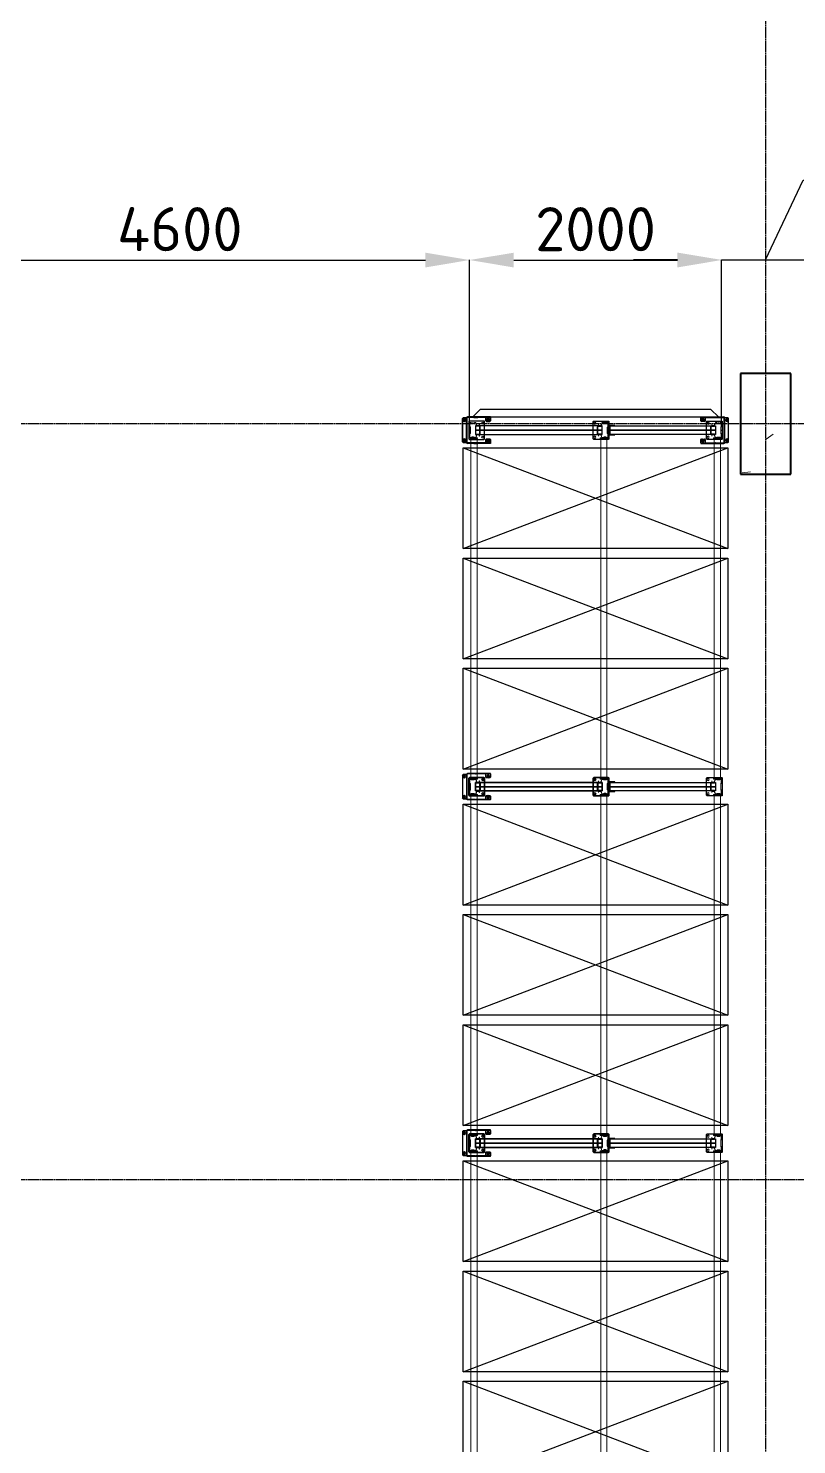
# Model space of a CAD drawing. Header units: millimetres. Extents: x 2140 to 223837, y 2113 to 170313.
# Drawn here: x 22310 to 28408, y 129654 to 140898 of the extents above; entities that cross this region are included whole.
import ezdxf

# ---------------------------------------------------------------- set-up
doc = ezdxf.new("R2010")
doc.units = ezdxf.units.MM
for name, pattern in [('CENTERX2', [20.32, 12.7, -2.54, 2.54, -2.54]), ('HIDDEN', [1.905, 1.27, -0.635]), ('PHANTOM', [12.7, 6.35, -1.27, 1.27, -1.27, 1.27, -1.27]), ('Линия сетки', [22.225, 12.7, -3.175, 3.175, -3.175])]:
    doc.linetypes.add(name, pattern=pattern)
for name, color, linetype in [('0_ANNOT_Dimensions', 7, 'Continuous'), ('2.Стойка', 7, 'Continuous'), ('отбойники', 1, 'Continuous'), ('Размеры', 7, 'Continuous'), ('Стены', 7, 'Continuous')]:
    doc.layers.add(name, color=color, linetype=linetype)
for name, color, linetype, lineweight in [('1.Балка', 5, 'Continuous', 0), ('3.Опора', 7, 'Continuous', 0), ('S-COLS', 7, 'Continuous', 18)]:
    doc.layers.add(name, color=color, linetype=linetype, lineweight=lineweight)
doc.styles.get("Standard").update_dxf_attribs({"font": 'isocpeur.ttf'})
doc.styles.add('Курсив', font='isocpeui.ttf')
doc.dimstyles.new('350', dxfattribs={"dimtxt": 350, "dimasz": 350, "dimexe": 1, "dimexo": 10, "dimgap": 70, "dimtad": 1, "dimdec": 0, "dimzin": 0, "dimdsep": 46, "dimtxsty": 'Standard', "dimcen": 0.09, "dimadec": 0, "dimazin": 0, "dimtfac": 1, "dimtdec": 0, "dimtofl": 0, "dimtmove": 0, "dimatfit": 3, "dimfxl": 1, "dimtolj": 1, "dimtzin": 0, "dimarcsym": 0})
doc.dimstyles.new('Рзм блок', dxfattribs={"dimtxt": 40, "dimasz": 80, "dimexe": 0.18, "dimexo": 0, "dimgap": 5, "dimtad": 1, "dimtoh": 1, "dimdec": 0, "dimzin": 0, "dimdsep": 46, "dimtxsty": 'Курсив', "dimblk": 'NONE', "dimcen": 0.09, "dimse1": 1, "dimse2": 1, "dimsd1": 1, "dimsd2": 1, "dimadec": 0, "dimazin": 0, "dimtfac": 1, "dimtdec": 0, "dimtofl": 0, "dimtmove": 0, "dimatfit": 2, "dimldrblk": 'NONE', "dimfxl": 0.18, "dimtolj": 1, "dimtzin": 0, "dimarcsym": 0})

# ---------------------------------------------------------------- blocks, each defined once
blk = doc.blocks.new('*D497')
at = {"layer": '0_ANNOT_Dimensions', "color": 0, "lineweight": -2, "transparency": 16777216}
for p, q in [((25812, 137769), (25812, 139060)), ((26162, 139059), (27462, 139059)), ((27812, 137769), (27812, 139060))]:
    blk.add_line(p, q, dxfattribs=at)
at = {"layer": '0_ANNOT_Dimensions', "color": 0, "transparency": 16777216}
for points in [[(26162, 139117), (26162, 139000), (25812, 139059)], [(27462, 139117), (27462, 139000), (27812, 139059)]]:
    blk.add_solid(points, dxfattribs=at)
at = {"layer": 'Defpoints', "color": 0, "transparency": 16777216}
for p in [(27812, 139059), (25812, 137759), (27812, 137759)]:
    blk.add_point(p, dxfattribs=at)
at = {"layer": '0_ANNOT_Dimensions', "color": 0, "transparency": 16777216, "insert": (26812, 139304), "char_height": 350, "attachment_point": 5}
blk.add_mtext('\\A1;2000', dxfattribs=at)
blk = doc.blocks.new('*D603')
at = {"layer": '0_ANNOT_Dimensions', "color": 0, "lineweight": -2, "transparency": 16777216}
for p, q in [((28162, 139060), (28459, 139693)), ((28459, 139693), (29264, 139693)), ((27462, 139060), (27112, 139060)), ((27812, 138425), (27812, 139061)), ((27812, 139060), (28512, 139060)), ((27812, 139060), (28512, 139060)), ((28512, 138424), (28512, 139061)), ((28862, 139060), (29212, 139060))]:
    blk.add_line(p, q, dxfattribs=at)
at = {"layer": '0_ANNOT_Dimensions', "color": 0, "transparency": 16777216}
for points in [[(27462, 139118), (27462, 139001), (27812, 139060)], [(28862, 139118), (28862, 139001), (28512, 139060)]]:
    blk.add_solid(points, dxfattribs=at)
at = {"layer": 'Defpoints', "color": 0, "transparency": 16777216}
for p in [(28512, 139060), (27812, 138415), (28512, 138414)]:
    blk.add_point(p, dxfattribs=at)
at = {"layer": '0_ANNOT_Dimensions', "color": 0, "transparency": 16777216, "insert": (28862, 139938), "char_height": 350, "attachment_point": 5}
blk.add_mtext('\\A1;700', dxfattribs=at)
blk = doc.blocks.new('Опора FSус 120')
at = {"layer": '3.Опора', "color": 0, "linetype": 'Continuous', "lineweight": 25}
for p, q in [((-73, 120), (-73, 5)), ((68, 125), (-68, 125)), ((73, 5), (73, 120)), ((-68, 0), (68, 0)), ((-34, 85), (-34, 71)), ((-34, 61), (-34, 71)), ((-31, 61), (-34, 61)), ((-31, 85), (-31, 71)), ((-31, 71), (-31, 61)), ((28, 91), (-28, 91)), ((28, 88), (-28, 88)), ((31, 71), (31, 85)), ((31, 61), (31, 71)), ((34, 61), (31, 61)), ((34, 71), (34, 85)), ((34, 71), (34, 61))]:
    blk.add_line(p, q, dxfattribs=at)
at = {"layer": '3.Опора', "color": 0}
for p, q in [((-30, 73), (-35, 73)), ((30, 73), (35, 73))]:
    blk.add_line(p, q, dxfattribs=at)
for points in [[(-31, 77.5), (-34, 77.5), (-34, 68.5), (-31, 68.5)], [(31, 77.5), (34, 77.5), (34, 68.5), (31, 68.5)]]:
    blk.add_lwpolyline(points, close=True, dxfattribs=at)
at = {"layer": '3.Опора', "color": 0, "linetype": 'Continuous', "lineweight": 25}
for centre in [(-56, 112), (56, 112)]:
    blk.add_circle(centre, 7.5, dxfattribs=at)
for centre, radius, start, end in [((-68, 120), 5, 90, 180), ((68, 120), 5, 0, 90), ((-68, 5), 5, 180, 270), ((-28, 85), 6, 90, 180), ((-28, 85), 3, 90, 180), ((28, 85), 6, 0, 90), ((28, 85), 3, 0, 90), ((68, 5), 5, 270, 0)]:
    blk.add_arc(centre, radius, start, end, dxfattribs=at)
blk = doc.blocks.new('Стойка FSус 120')
at = {"color": 0, "linetype": 'ByBlock', "lineweight": 0}
for p, q in [((-60, 42), (-60, 35)), ((-60, 20), (-53, 20)), ((-60, 5), (-60, -1)), ((-58, 42), (-58, 35)), ((-58, 31), (-57, 31)), ((-57, 9), (-58, 9)), ((-58, 5), (-58, -1)), ((-38, 53), (-57, 46)), ((-38, 51), (-57, 44)), ((-57, 33), (-56, 32)), ((-56, 8), (-57, 7)), ((-56, 29), (-56, 11)), ((-56, 26), (-54, 26)), ((-54, 14), (-56, 14)), ((-54, 29), (-54, 11)), ((-47, 73), (-39, 73)), ((-47, 73), (-47, 71)), ((-47, 71), (-39, 71)), ((-38, 62), (-34, 62)), ((-37, 69), (-37, 55)), ((-35, 66), (-37, 66)), ((-37, 58), (-35, 58)), ((-35, 69), (-35, 55)), ((-28, -2), (-26, 0)), ((-23, 2), (23, 2)), ((-23, 0), (23, 0)), ((26, 0), (28, -2)), ((38, 62), (34, 62)), ((35, 55), (35, 69)), ((37, 66), (35, 66)), ((35, 58), (37, 58)), ((37, 55), (37, 69)), ((57, 46), (38, 53)), ((57, 44), (38, 51)), ((39, 73), (47, 73)), ((39, 71), (47, 71)), ((47, 73), (47, 71)), ((60, 20), (53, 20)), ((54, 11), (54, 29)), ((56, 26), (54, 26)), ((54, 14), (56, 14)), ((56, 32), (57, 33)), ((56, 11), (56, 29)), ((57, 7), (56, 8)), ((57, 31), (58, 31)), ((58, 9), (57, 9)), ((58, 35), (58, 42)), ((58, -1), (58, 5)), ((60, 35), (60, 42)), ((60, -1), (60, 5)), ((-56, -3), (-48, -3)), ((-56, -5), (-48, -5)), ((-48, -3), (-46, -3)), ((-48, -3), (-48, -5)), ((-46, -5), (-48, -5)), ((-46, -3), (-46, -3)), ((-46, -3), (-37, -3)), ((-46, -5), (-46, -5)), ((-37, -5), (-46, -5)), ((-37, -3), (-36, -3)), ((-36, -5), (-37, -5)), ((-36, -3), (-29, -3)), ((-36, -3), (-36, -5)), ((-36, -5), (-29, -5)), ((-26, -3), (-25, -1)), ((25, -1), (26, -3)), ((29, -3), (36, -3)), ((29, -5), (36, -5)), ((37, -3), (36, -3)), ((36, -3), (36, -5)), ((36, -5), (37, -5)), ((46, -3), (37, -3)), ((37, -5), (46, -5)), ((48, -3), (46, -3)), ((46, -3), (46, -3)), ((46, -5), (48, -5)), ((46, -5), (46, -5)), ((48, -3), (56, -3)), ((48, -3), (48, -5)), ((48, -5), (56, -5))]:
    blk.add_line(p, q, dxfattribs=at)
for centre, radius, start, end in [((-56, 42), 4, 110, 180), ((-56, 35), 4, 180, 240), ((-56, 5), 4, 120, 180), ((-56, 42), 2, 110, 180), ((-56, 35), 2, 180, 240), ((-56, 5), 2, 120, 180), ((-58, 29), 2, 0, 60), ((-58, 11), 2, 300, 0), ((-58, 29), 4, 0, 60), ((-58, 11), 4, 300, 0), ((-39, 69), 4, 0, 90), ((-39, 69), 2, 0, 90), ((-39, 55), 4, 290, 0), ((-39, 55), 2, 290, 0), ((-23, -2), 4, 90, 150), ((-23, -2), 2, 90, 150), ((23, -2), 4, 30, 90), ((23, -2), 2, 30, 90), ((39, 69), 4, 90, 180), ((39, 55), 4, 180, 250), ((39, 69), 2, 90, 180), ((39, 55), 2, 180, 250), ((58, 29), 4, 120, 180), ((58, 11), 4, 180, 240), ((58, 29), 2, 120, 180), ((58, 11), 2, 180, 240), ((56, 42), 4, 0, 70), ((56, 42), 2, 0, 70), ((56, 35), 2, 300, 0), ((56, 5), 2, 0, 60), ((56, 35), 4, 300, 0), ((56, 5), 4, 0, 60), ((-56, -1), 4, 180, 270), ((-56, -1), 2, 180, 270), ((-29, -1), 2, 270, 330), ((-29, -1), 4, 270, 330), ((29, -1), 4, 210, 270), ((29, -1), 2, 210, 270), ((56, -1), 2, 270, 0), ((56, -1), 4, 270, 0)]:
    blk.add_arc(centre, radius, start, end, dxfattribs=at)
blk = doc.blocks.new('*D341')
at = {"layer": 'Defpoints', "color": 0, "transparency": 16777216}
for p in [(806492, 481059), (807292, 481059), (807292, 481059)]:
    blk.add_point(p, dxfattribs=at)
at = {"layer": 'Defpoints', "color": 0, "transparency": 16777216, "insert": (806892, 481104), "char_height": 80, "attachment_point": 5, "style": 'Курсив'}
blk.add_mtext('\\A1;800', dxfattribs=at)
blk = doc.blocks.new('_None')
blk = doc.blocks.new('*D342')
at = {"layer": 'Defpoints', "color": 0, "transparency": 16777216}
for p in [(807292, 483159), (807292, 483159), (807292, 481059)]:
    blk.add_point(p, dxfattribs=at)
at = {"layer": 'Defpoints', "color": 0, "transparency": 16777216, "insert": (807247, 482109), "char_height": 80, "attachment_point": 5, "rotation": 90, "style": 'Курсив'}
blk.add_mtext('\\A1;2100', dxfattribs=at)
blk = doc.blocks.new('*D343')
at = {"layer": 'Defpoints', "color": 0, "linetype": 'ByBlock', "transparency": 16777216}
for p in [(805542, 483078), (805542, 483050), (808242, 483050)]:
    blk.add_point(p, dxfattribs=at)
at = {"layer": 'Defpoints', "color": 0, "linetype": 'ByBlock', "transparency": 16777216, "insert": (808201, 483094), "char_height": 20, "attachment_point": 5, "style": 'Курсив'}
blk.add_mtext('\\A1;2700', dxfattribs=at)
blk = doc.blocks.new('*D344')
at = {"layer": 'Defpoints', "color": 0, "linetype": 'ByBlock', "transparency": 16777216}
for p in [(805542, 482069), (805542, 482040), (808242, 482069)]:
    blk.add_point(p, dxfattribs=at)
at = {"layer": 'Defpoints', "color": 0, "linetype": 'ByBlock', "transparency": 16777216, "insert": (808201, 482055), "char_height": 20, "attachment_point": 5, "style": 'Курсив'}
blk.add_mtext('\\A1;2700', dxfattribs=at)
blk = doc.blocks.new('*U1979')
at = {"layer": 'Размеры', "color": 251, "true_color": 0x636466}
for p, q in [((-10, 0), (-5, 9)), ((-5, -9), (-10, 0)), ((-5, 9), (5, 9)), ((5, 9), (10, 0)), ((10, 0), (5, -9)), ((5, -9), (-5, -9))]:
    blk.add_line(p, q, dxfattribs=at)
for radius in [11, 5]:
    blk.add_circle((0, 0), radius, dxfattribs=at)
blk = doc.blocks.new('*U1980')
at = {"layer": 'Размеры', "color": 251, "true_color": 0x636466}
for p, q in [((-10, 0), (-5, 9)), ((-5, -9), (-10, 0)), ((-5, 9), (5, 9)), ((5, 9), (10, 0)), ((10, 0), (5, -9)), ((5, -9), (-5, -9))]:
    blk.add_line(p, q, dxfattribs=at)
for radius in [11, 5]:
    blk.add_circle((0, 0), radius, dxfattribs=at)
blk = doc.blocks.new('*U1981')
at = {"layer": 'Размеры', "color": 251, "true_color": 0x636466}
for p, q in [((-10, 0), (-5, 9)), ((-5, -9), (-10, 0)), ((-5, 9), (5, 9)), ((5, 9), (10, 0)), ((10, 0), (5, -9)), ((5, -9), (-5, -9))]:
    blk.add_line(p, q, dxfattribs=at)
for radius in [11, 5]:
    blk.add_circle((0, 0), radius, dxfattribs=at)
blk = doc.blocks.new('*U1975')
at = {"layer": 'Размеры', "color": 251, "true_color": 0x636466}
for p, q in [((-10, 0), (-5, 9)), ((-5, -9), (-10, 0)), ((-5, 9), (5, 9)), ((5, 9), (10, 0)), ((10, 0), (5, -9)), ((5, -9), (-5, -9))]:
    blk.add_line(p, q, dxfattribs=at)
for radius in [11, 5]:
    blk.add_circle((0, 0), radius, dxfattribs=at)
blk = doc.blocks.new('*U1875')
h = blk.add_hatch(color=0)
h.dxf.hatch_style = 1
h.paths.add_polyline_path([(105, 160), (101, 160), (101, 160), (101, 60), (105, 60)])
h.paths.add_polyline_path([(-101, 160), (-105, 160), (-105, 60), (-101, 60)])
h.paths.add_polyline_path([(105, -22), (105, 29), (101, 29), (101, -22), (101, -22, -0.414214), (97, -26), (-97, -26, -0.414214), (-101, -22), (-101, 29), (-105, 29), (-105, -22, 0.414214), (-97, -30), (97, -30, 0.414214)])
at = {"color": 0, "linetype": 'Continuous', "lineweight": 25}
for p, q in [((-105, 160), (-101, 160)), ((-105, 160), (-105, 46)), ((-101, 160), (-101, 160)), ((-97, 160), (-101, 160)), ((-101, 160), (-101, 46)), ((-101, 125), (-97, 125)), ((-75, 160), (-97, 160)), ((-97, 125), (-75, 125)), ((-70, 130), (-70, 155)), ((70, 155), (70, 130)), ((97, 160), (75, 160)), ((75, 125), (97, 125)), ((101, 160), (97, 160)), ((97, 125), (101, 125)), ((101, 160), (101, 46)), ((101, 160), (105, 160)), ((101, 160), (101, 160)), ((105, 160), (105, 46)), ((105, 160), (105, 160)), ((-105, 46), (-105, 42)), ((-105, 46), (-105, 42)), ((-105, 46), (-105, 42)), ((-105, 42), (-105, -22)), ((-105, 42), (-105, -22)), ((-101, 42), (-101, 46)), ((-101, 42), (-101, 46)), ((-101, 42), (-101, 46)), ((-101, 42), (-101, -22)), ((-101, 42), (-101, -22)), ((101, 47), (101, 42)), ((101, 47), (101, 42)), ((101, 42), (101, 46)), ((101, 42), (101, -22)), ((101, 42), (101, -22)), ((105, 42), (105, 47)), ((105, 42), (105, 47)), ((105, 46), (105, 42)), ((105, 42), (105, -22)), ((105, 42), (105, -22)), ((97, -26), (-97, -26)), ((97, -30), (-97, -30)), ((-97, -30), (-97, -34)), ((-97, -56), (-97, -34)), ((92, -61), (-92, -61)), ((97, -34), (97, -30)), ((97, -34), (97, -56))]:
    blk.add_line(p, q, dxfattribs=at)
at = {"color": 0}
for p, q in [((-100, 54), (-106, 54)), ((-100, 34), (-106, 34)), ((106, 54), (100, 54)), ((106, 34), (100, 34))]:
    blk.add_line(p, q, dxfattribs=at)
at = {"color": 61, "true_color": 0xedee99}
blk.add_line((0, 0), (0, -5), dxfattribs=at)
at = {"color": 0}
for points in [[(-101, 60), (-105, 60), (-105, 29), (-101, 29)], [(105, 60), (101, 60), (101, 29), (105, 29)]]:
    blk.add_lwpolyline(points, close=True, dxfattribs=at)
at = {"color": 0, "linetype": 'Continuous', "lineweight": 25}
for centre in [(-82, 143), (82, 143), (-80, -49), (80, -49)]:
    blk.add_circle(centre, 6, dxfattribs=at)
for centre, radius, start, end in [((-75, 155), 5, 0, 90), ((-75, 130), 5, 270, 0), ((75, 155), 5, 90, 180), ((75, 130), 5, 180, 270), ((-97, -22), 8, 180, 270), ((-97, -22), 4, 180, 270), ((-92, -56), 5, 180, 270), ((92, -56), 5, 270, 0), ((97, -22), 8, 270, 0), ((97, -22), 4, 270, 0)]:
    blk.add_arc(centre, radius, start, end, dxfattribs=at)
at = {"layer": 'отбойники', "color": 0, "rotation": 180}
for name, p in [('*U1981', (-82, 143)), ('*U1975', (82, 143)), ('*U1980', (-80, -49)), ('*U1979', (80, -49))]:
    blk.add_blockref(name, p, dxfattribs=at)
blk = doc.blocks.new('*D430')
at = {"layer": 'Defpoints', "color": 0, "linetype": 'ByBlock', "transparency": 16777216}
for p in [(5, 35), (5, 2), (2705, 35)]:
    blk.add_point(p, dxfattribs=at)
at = {"layer": 'Defpoints', "color": 0, "linetype": 'ByBlock', "transparency": 16777216, "insert": (2664, 17), "char_height": 20, "attachment_point": 5, "style": 'Курсив'}
blk.add_mtext('\\A1;2700', dxfattribs=at)
blk = doc.blocks.new('*D345')
at = {"layer": 'Defpoints', "color": 0, "transparency": 16777216}
for p in [(807367, 481059), (808167, 481059), (808167, 481059)]:
    blk.add_point(p, dxfattribs=at)
at = {"layer": 'Defpoints', "color": 0, "transparency": 16777216, "insert": (807767, 481104), "char_height": 80, "attachment_point": 5, "style": 'Курсив'}
blk.add_mtext('\\A1;800', dxfattribs=at)
blk = doc.blocks.new('*D346')
at = {"layer": 'Defpoints', "color": 0, "transparency": 16777216}
for p in [(808167, 483159), (808167, 483159), (808167, 481059)]:
    blk.add_point(p, dxfattribs=at)
at = {"layer": 'Defpoints', "color": 0, "transparency": 16777216, "insert": (808122, 482109), "char_height": 80, "attachment_point": 5, "rotation": 90, "style": 'Курсив'}
blk.add_mtext('\\A1;2100', dxfattribs=at)
blk = doc.blocks.new('*D347')
at = {"layer": 'Defpoints', "color": 0, "transparency": 16777216}
for p in [(805617, 481059), (806417, 481059), (806417, 481059)]:
    blk.add_point(p, dxfattribs=at)
at = {"layer": 'Defpoints', "color": 0, "transparency": 16777216, "insert": (806017, 481104), "char_height": 80, "attachment_point": 5, "style": 'Курсив'}
blk.add_mtext('\\A1;800', dxfattribs=at)
blk = doc.blocks.new('*D348')
at = {"layer": 'Defpoints', "color": 0, "transparency": 16777216}
for p in [(806417, 483159), (806417, 483159), (806417, 481059)]:
    blk.add_point(p, dxfattribs=at)
at = {"layer": 'Defpoints', "color": 0, "transparency": 16777216, "insert": (806372, 482109), "char_height": 80, "attachment_point": 5, "rotation": 90, "style": 'Курсив'}
blk.add_mtext('\\A1;2100', dxfattribs=at)
blk = doc.blocks.new('*U1015')
at = {"layer": 'Размеры', "color": 251, "true_color": 0x636466}
for p, q in [((-10, 0), (-5, 9)), ((-5, -9), (-10, 0)), ((-5, 9), (5, 9)), ((5, 9), (10, 0)), ((10, 0), (5, -9)), ((5, -9), (-5, -9))]:
    blk.add_line(p, q, dxfattribs=at)
for radius in [11, 5]:
    blk.add_circle((0, 0), radius, dxfattribs=at)
blk = doc.blocks.new('*U1016')
at = {"layer": 'Размеры', "color": 251, "true_color": 0x636466}
for p, q in [((-10, 0), (-5, 9)), ((-5, -9), (-10, 0)), ((-5, 9), (5, 9)), ((5, 9), (10, 0)), ((10, 0), (5, -9)), ((5, -9), (-5, -9))]:
    blk.add_line(p, q, dxfattribs=at)
for radius in [11, 5]:
    blk.add_circle((0, 0), radius, dxfattribs=at)
blk = doc.blocks.new('*U1017')
at = {"layer": 'Размеры', "color": 251, "true_color": 0x636466}
for p, q in [((-10, 0), (-5, 9)), ((-5, -9), (-10, 0)), ((-5, 9), (5, 9)), ((5, 9), (10, 0)), ((10, 0), (5, -9)), ((5, -9), (-5, -9))]:
    blk.add_line(p, q, dxfattribs=at)
for radius in [11, 5]:
    blk.add_circle((0, 0), radius, dxfattribs=at)
blk = doc.blocks.new('*U1018')
at = {"layer": 'Размеры', "color": 251, "true_color": 0x636466}
for p, q in [((-10, 0), (-5, 9)), ((-5, -9), (-10, 0)), ((-5, 9), (5, 9)), ((5, 9), (10, 0)), ((10, 0), (5, -9)), ((5, -9), (-5, -9))]:
    blk.add_line(p, q, dxfattribs=at)
for radius in [11, 5]:
    blk.add_circle((0, 0), radius, dxfattribs=at)
blk = doc.blocks.new('*U1019')
at = {"layer": 'Размеры', "color": 251, "true_color": 0x636466}
for p, q in [((-10, 0), (-5, 9)), ((-5, -9), (-10, 0)), ((-5, 9), (5, 9)), ((5, 9), (10, 0)), ((10, 0), (5, -9)), ((5, -9), (-5, -9))]:
    blk.add_line(p, q, dxfattribs=at)
for radius in [11, 5]:
    blk.add_circle((0, 0), radius, dxfattribs=at)
blk = doc.blocks.new('*U1020')
at = {"layer": 'Размеры', "color": 251, "true_color": 0x636466}
for p, q in [((-10, 0), (-5, 9)), ((-5, -9), (-10, 0)), ((-5, 9), (5, 9)), ((5, 9), (10, 0)), ((10, 0), (5, -9)), ((5, -9), (-5, -9))]:
    blk.add_line(p, q, dxfattribs=at)
for radius in [11, 5]:
    blk.add_circle((0, 0), radius, dxfattribs=at)
blk = doc.blocks.new('*U1021')
at = {"layer": 'Размеры', "color": 251, "true_color": 0x636466}
for p, q in [((-10, 0), (-5, 9)), ((-5, -9), (-10, 0)), ((-5, 9), (5, 9)), ((5, 9), (10, 0)), ((10, 0), (5, -9)), ((5, -9), (-5, -9))]:
    blk.add_line(p, q, dxfattribs=at)
for radius in [11, 5]:
    blk.add_circle((0, 0), radius, dxfattribs=at)
blk = doc.blocks.new('*U1022')
at = {"layer": 'Размеры', "color": 251, "true_color": 0x636466}
for p, q in [((-10, 0), (-5, 9)), ((-5, -9), (-10, 0)), ((-5, 9), (5, 9)), ((5, 9), (10, 0)), ((10, 0), (5, -9)), ((5, -9), (-5, -9))]:
    blk.add_line(p, q, dxfattribs=at)
for radius in [11, 5]:
    blk.add_circle((0, 0), radius, dxfattribs=at)
blk = doc.blocks.new('*U990')
h = blk.add_hatch(color=0)
h.dxf.hatch_style = 1
h.paths.add_polyline_path([(160, -105), (160, -101), (160, -101), (60, -101), (60, -105)])
h.paths.add_polyline_path([(160, 101), (160, 105), (60, 105), (60, 101)])
h.paths.add_polyline_path([(-22, -105), (29, -105), (29, -101), (-22, -101), (-22, -101, -0.414214), (-26, -97), (-26, 97, -0.414214), (-22, 101), (29, 101), (29, 105), (-22, 105, 0.414214), (-30, 97), (-30, -97, 0.414214)])
h = blk.add_hatch(color=0)
h.dxf.hatch_style = 1
h.paths.add_polyline_path([(1830, -105), (1830, -101), (1830, -101), (1930, -101), (1930, -105)])
h.paths.add_polyline_path([(1830, 101), (1830, 105), (1930, 105), (1930, 101)])
h.paths.add_polyline_path([(2012, -105), (1961, -105), (1961, -101), (2012, -101), (2012, -101, 0.414214), (2016, -97), (2016, 97, 0.414214), (2012, 101), (1961, 101), (1961, 105), (2012, 105, -0.414214), (2020, 97), (2020, -97, -0.414214)])
at = {"color": 0, "linetype": 'Continuous', "lineweight": 25}
for p, q in [((-61, -92), (-61, 92)), ((-56, 97), (-34, 97)), ((-30, 97), (-34, 97)), ((-30, -97), (-30, 97)), ((-26, -97), (-26, 97)), ((42, 105), (-22, 105)), ((42, 105), (-22, 105)), ((42, 101), (-22, 101)), ((42, 101), (-22, 101)), ((46, 105), (42, 105)), ((46, 105), (42, 105)), ((46, 105), (42, 105)), ((42, 101), (46, 101)), ((42, 101), (46, 101)), ((42, 101), (46, 101)), ((160, 105), (46, 105)), ((160, 101), (46, 101)), ((125, 101), (125, 97)), ((125, 97), (125, 75)), ((130, 70), (155, 70)), ((160, 105), (160, 101)), ((160, 101), (160, 101)), ((160, 97), (160, 101)), ((160, 75), (160, 97)), ((1830, 105), (1830, 101)), ((1830, 105), (1944, 105)), ((1830, 101), (1830, 101)), ((1830, 97), (1830, 101)), ((1830, 101), (1944, 101)), ((1830, 75), (1830, 97)), ((1860, 70), (1835, 70)), ((1865, 101), (1865, 97)), ((1865, 97), (1865, 75)), ((1944, 105), (1948, 105)), ((1944, 105), (1948, 105)), ((1944, 105), (1948, 105)), ((1948, 101), (1944, 101)), ((1948, 101), (1944, 101)), ((1948, 101), (1944, 101)), ((1948, 105), (2012, 105)), ((1948, 105), (2012, 105)), ((1948, 101), (2012, 101)), ((1948, 101), (2012, 101)), ((2016, -97), (2016, 97)), ((2020, -97), (2020, 97)), ((2020, 97), (2024, 97)), ((2046, 97), (2024, 97)), ((2051, -92), (2051, 92)), ((-34, -97), (-56, -97)), ((-34, -97), (-30, -97)), ((42, -101), (-22, -101)), ((42, -101), (-22, -101)), ((42, -105), (-22, -105)), ((42, -105), (-22, -105)), ((42, -101), (46, -101)), ((47, -101), (42, -101)), ((47, -101), (42, -101)), ((46, -105), (42, -105)), ((42, -105), (47, -105)), ((42, -105), (47, -105)), ((160, -101), (46, -101)), ((160, -105), (46, -105)), ((125, -75), (125, -97)), ((125, -97), (125, -101)), ((155, -70), (130, -70)), ((160, -97), (160, -75)), ((160, -101), (160, -97)), ((160, -101), (160, -105)), ((160, -101), (160, -101)), ((160, -105), (160, -105)), ((1830, -97), (1830, -75)), ((1830, -101), (1830, -97)), ((1830, -101), (1944, -101)), ((1830, -101), (1830, -105)), ((1830, -101), (1830, -101)), ((1830, -105), (1944, -105)), ((1830, -105), (1830, -105)), ((1835, -70), (1860, -70)), ((1865, -75), (1865, -97)), ((1865, -97), (1865, -101)), ((1943, -101), (1948, -101)), ((1943, -101), (1948, -101)), ((1948, -105), (1943, -105)), ((1948, -105), (1943, -105)), ((1948, -101), (1944, -101)), ((1944, -105), (1948, -105)), ((1948, -101), (2012, -101)), ((1948, -101), (2012, -101)), ((1948, -105), (2012, -105)), ((1948, -105), (2012, -105)), ((2024, -97), (2020, -97)), ((2024, -97), (2046, -97))]:
    blk.add_line(p, q, dxfattribs=at)
at = {"color": 61, "true_color": 0xedee99}
for p, q in [((0, 0), (-5, 0)), ((1990, 0), (1995, 0))]:
    blk.add_line(p, q, dxfattribs=at)
at = {"color": 0}
for p, q in [((34, 100), (34, 106)), ((54, 100), (54, 106)), ((1936, 100), (1936, 106)), ((1956, 100), (1956, 106)), ((34, -106), (34, -100)), ((54, -106), (54, -100)), ((1936, -106), (1936, -100)), ((1956, -106), (1956, -100))]:
    blk.add_line(p, q, dxfattribs=at)
for p, q in [((44, 108), (44, 98)), ((1946, 108), (1946, 98))]:
    blk.add_line(p, q)
blk.add_lwpolyline([(20, 105), (1970, 105), (1910, 165), (80, 165), (20, 105)], dxfattribs=at)
for points in [[(60, 101), (60, 105), (29, 105), (29, 101)], [(1930, 101), (1930, 105), (1961, 105), (1961, 101)], [(60, -105), (60, -101), (29, -101), (29, -105)], [(1930, -105), (1930, -101), (1961, -101), (1961, -105)]]:
    blk.add_lwpolyline(points, close=True, dxfattribs=at)
at = {"color": 0, "linetype": 'Continuous', "lineweight": 25}
for centre in [(-49, 80), (143, 82), (1847, 82), (2039, 80), (-49, -80), (143, -82), (1847, -82), (2039, -80)]:
    blk.add_circle(centre, 6, dxfattribs=at)
for centre, radius, start, end in [((-56, 92), 5, 90, 180), ((-22, 97), 8, 90, 180), ((-22, 97), 4, 90, 180), ((130, 75), 5, 180, 270), ((155, 75), 5, 270, 0), ((1835, 75), 5, 180, 270), ((1860, 75), 5, 270, 0), ((2012, 97), 8, 0, 90), ((2012, 97), 4, 0, 90), ((2046, 92), 5, 0, 90), ((-56, -92), 5, 180, 270), ((-22, -97), 8, 180, 270), ((-22, -97), 4, 180, 270), ((130, -75), 5, 90, 180), ((155, -75), 5, 0, 90), ((1835, -75), 5, 90, 180), ((1860, -75), 5, 0, 90), ((2012, -97), 8, 270, 0), ((2012, -97), 4, 270, 0), ((2046, -92), 5, 270, 0)]:
    blk.add_arc(centre, radius, start, end, dxfattribs=at)
at = {"layer": 'отбойники', "color": 0, "rotation": 89.99999999999999}
for name, p in [('*U1016', (-49, 80)), ('*U1017', (143, 82)), ('*U1015', (-49, -80)), ('*U1018', (143, -82))]:
    blk.add_blockref(name, p, dxfattribs=at)
at = {"layer": 'отбойники', "color": 0, "xscale": -1, "rotation": 270}
for name, p in [('*U1021', (1847, 82)), ('*U1020', (2039, 80)), ('*U1022', (1847, -82)), ('*U1019', (2039, -80))]:
    blk.add_blockref(name, p, dxfattribs=at)
blk = doc.blocks.new('Сборный железобетон-Колонна 1 - 800x400-V1-В_АР_ПЭ_01 Этаж')
at = {"layer": 'S-COLS', "lineweight": 9}
h = blk.add_hatch(dxfattribs=at)
h.set_pattern_fill('FP_2', color=256, style=0, pattern_type=2)
h.set_pattern_definition([(320, (-53152.2, -35723.1), (-127.512, -1457.472), [152.4, -1676.4]), (265, (-53152.2, -35723.1), (1528.454, 281.942), [121.92, -1341.12]), (10.451, (-53162.8, -35844.6), (1400.933, -1175.54), [129.52, -1424.72]), (316.184, (-52745.8, -35723.1), (-336.34, -2168.63), [228.6, -2514.6]), (6.636, (-52773.8, -35903.8), (1979.42, -1899.22), [194.28, -2137.08]), (261.184, (-52745.8, -35723), (1979.4, -1899.24), [182.88, -2011.68]), (291, (-52847.4, -35926.3), (-818.121, -1212.915), [152.4, -1676.4]), (236, (-52847.4, -35926.3), (1473.504, -494.417), [121.92, -1341.12]), (341.451, (-52915.6, -36027.4), (655.37, -1707.337), [129.52, -1424.72]), (307.5, (-53152.2, -35723.1), (676.4402, -24.7094), [67.056, -1257.808, 67.056, -2640.584]), (307.5, (-53152.2, -35723.1), (676.4402, -24.7094), [-1391.92, -1294.384, 67.056, -1279.144]), (277.5, (-53152.2, -35723.1), (801.444, -534.558), [67.056, -709.168, 67.056, -1740.408]), (277.5, (-53152.2, -35723.1), (801.444, -534.558), [-843.28, -1227.328, 67.056, -446.024]), (237.5, (-53152.2, -35269.96), (-45.831, -1084.7275), [67.056, -440.944, 67.056, -3621.024]), (237.5, (-53152.2, -35269.96), (-45.831, -1084.7275), [-575.056, -1517.904, 67.056, -2036.064]), (227.5, (-53152.2, -35066.8), (203.414, -1185.035), [67.056, -593.344, 67.056, -2479.04]), (227.5, (-53152.2, -35066.8), (203.414, -1185.035), [-727.456, -985.52, 67.056, -1426.464])])
h.paths.add_polyline_path([(-425, 215), (-425, -175), (375, -175), (375, 225), (-425, 225)], flags=0)
at = {"layer": 'S-COLS', "lineweight": 40}
for p, q in [((375, 225), (-425, 225)), ((-425, 225), (-425, 215)), ((375, 215), (375, 225)), ((-425, 215), (-425, -165)), ((375, -165), (375, 215)), ((-425, -165), (-425, -175)), ((-425, -175), (375, -175)), ((375, -175), (375, -165))]:
    blk.add_line(p, q, dxfattribs=at)
blk = doc.blocks.new('Помещение')
at = {"color": 9, "linetype": 'Линия сетки', "true_color": 0xc7c8ca}
for p, q in [((26021.9036, 162172.4828), (26021.9036, 22887.2413)), ((113992.9741, 135644.9347), (7061.0864, 135644.9347)), ((113992.9741, 129644.9347), (7061.0864, 129644.9347))]:
    blk.add_line(p, q, dxfattribs=at)
at = {"rotation": 90.0000000000002}
blk.add_blockref('Сборный железобетон-Колонна 1 - 800x400-V1-В_АР_ПЭ_01 Этаж', (26046.9036, 135669.9347), dxfattribs=at)
blk.add_blockref('Сборный железобетон-Колонна 1 - 800x400-V1-В_АР_ПЭ_01 Этаж', (26046.9036, 135669.9347), dxfattribs=at)
blk = doc.blocks.new('*D1993')
at = {"layer": '0_ANNOT_Dimensions', "color": 0, "lineweight": -2, "transparency": 16777216}
for p, q in [((21212, 138425), (21212, 139060)), ((21562, 139059), (25462, 139059)), ((25812, 138424), (25812, 139060))]:
    blk.add_line(p, q, dxfattribs=at)
at = {"layer": '0_ANNOT_Dimensions', "color": 0, "transparency": 16777216}
for points in [[(21562, 139117), (21562, 139000), (21212, 139059)], [(25462, 139117), (25462, 139000), (25812, 139059)]]:
    blk.add_solid(points, dxfattribs=at)
at = {"layer": 'Defpoints', "color": 0, "transparency": 16777216}
for p in [(25812, 139059), (21212, 138415), (25812, 138414)]:
    blk.add_point(p, dxfattribs=at)
at = {"layer": '0_ANNOT_Dimensions', "color": 0, "transparency": 16777216, "insert": (23512, 139304), "char_height": 350, "attachment_point": 5}
blk.add_mtext('\\A1;4600', dxfattribs=at)
blk = doc.blocks.new('*U429')
at = {"true_color": 0xc7c8ca}
h = blk.add_hatch(color=9, dxfattribs=at)
h.dxf.hatch_style = 1
h.paths.add_polyline_path([(5, 31), (5, 39), (1, 39), (1, 31), (1, -21, -0.4142136), (-3, -25), (-24.5, -25), (-32.5, -25), (-32.5, -29), (-24.5, -29), (-3, -29, 0.4142136), (5, -21)])
h = blk.add_hatch(color=9, dxfattribs=at)
h.dxf.hatch_style = 1
h.paths.add_polyline_path([(2742.5, -25), (2734.5, -25), (2713, -25, -0.4142136), (2709, -21), (2709, 31), (2709, 39), (2705, 39), (2705, 31), (2705, -21, 0.4142136), (2713, -29), (2734.5, -29), (2742.5, -29)])
at = {"color": 61, "true_color": 0xedee99}
for points in [[(-6, 5.5), (-4, 5.5), (-4, -5.5), (-6, -5.5)], [(-2, 5.5), (0, 5.5), (0, -5.5), (-2, -5.5)]]:
    blk.add_lwpolyline(points, close=True, dxfattribs=at)
at = {"layer": '1.Балка', "color": 0, "linetype": 'ByBlock'}
for p, q in [((1, 39), (5, 39)), ((1, 31), (1, 39)), ((1, 31), (1, -21)), ((5, 39), (5, 31)), ((2705, 34.5), (5, 34.5)), ((5, 31), (5, -21)), ((2709, 39), (2705, 39)), ((2705, 39), (2705, 31)), ((2705, 31), (2705, -21)), ((2709, 31), (2709, 39)), ((2709, 31), (2709, -21)), ((-32.5, -29), (-32.5, -25)), ((-32.5, -25), (-24.5, -25)), ((-24.5, -29), (-32.5, -29)), ((-3, -25), (-24.5, -25)), ((-3, -29), (-24.5, -29)), ((5, -15.5), (2705, -15.5)), ((2705, -15.5), (5, -15.5)), ((2713, -25), (2734.5, -25)), ((2713, -29), (2734.5, -29)), ((2742.5, -25), (2734.5, -25)), ((2734.5, -29), (2742.5, -29)), ((2742.5, -29), (2742.5, -25))]:
    blk.add_line(p, q, dxfattribs=at)
for centre, radius, start, end in [((-3, -21), 4, 270, 0), ((-3, -21), 8, 270, 0), ((2713, -21), 8, 180, 270), ((2713, -21), 4, 180, 270)]:
    blk.add_arc(centre, radius, start, end, dxfattribs=at)
at = {"layer": '2.Стойка', "color": 61, "linetype": 'ByBlock', "true_color": 0xedee99}
blk.add_line((0, 0), (-7.7, 0), dxfattribs=at)
at = {"layer": 'Defpoints', "color": 0, "linetype": 'ByBlock'}
dim = blk.add_linear_dim(base=(5, 1.9), p1=(2705, 34.5), p2=(5, 34.5), dimstyle='Рзм блок', override={"dimtxt": 20}, dxfattribs=at)
dim.commit()
dim.dimension.update_dxf_attribs({"geometry": '*D430', "text_midpoint": (2664.3, 1.9), "dimtype": 128})
blk = doc.blocks.new('Секц глубокие пал 2700 тип2')
h = blk.add_hatch(color=1)
h.dxf.hatch_style = 1
h.paths.add_polyline_path([(65, -62), (65, -70), (61, -70), (61, -62), (61, -10, 0.41421356), (57, -6), (35.5, -6), (27.5, -6), (27.5, -2), (35.5, -2), (57, -2, -0.41421356), (65, -10)])
h = blk.add_hatch(color=1)
h.dxf.hatch_style = 1
h.paths.add_polyline_path([(2802.5, -6), (2794.5, -6), (2773, -6, 0.41421356), (2769, -10), (2769, -62), (2769, -70), (2765, -70), (2765, -62), (2765, -10, -0.41421356), (2773, -2), (2794.5, -2), (2802.5, -2)])
h = blk.add_hatch(color=1)
h.dxf.hatch_style = 1
h.paths.add_polyline_path([(65, -1050), (65, -1042), (61, -1042), (61, -1050), (61, -1102, -0.41421356), (57, -1106), (35.5, -1106), (27.5, -1106), (27.5, -1110), (35.5, -1110), (57, -1110, 0.41421356), (65, -1102)])
h = blk.add_hatch(color=1)
h.dxf.hatch_style = 1
h.paths.add_polyline_path([(2802.5, -1106), (2794.5, -1106), (2773, -1106, -0.41421356), (2769, -1102), (2769, -1050), (2769, -1042), (2765, -1042), (2765, -1050), (2765, -1102, 0.41421356), (2773, -1110), (2794.5, -1110), (2802.5, -1110)])
at = {"color": 0, "linetype": 'CENTERX2', "lineweight": 18}
for p, q in [((-67, -1081), (-56.5, -1081)), ((55.1, -1081), (67.98, -1081)), ((2763, -1081), (2773.5, -1081)), ((2885.1, -1081), (2897.98, -1081)), ((-41.5, -1142), (-31, -1142)), ((31.17, -1142), (42.01, -1142)), ((2788.5, -1142), (2799, -1142)), ((2861.17, -1142), (2872.01, -1142))]:
    blk.add_line(p, q, dxfattribs=at)
at = {"color": 0, "linetype": 'Continuous', "lineweight": 25}
for p, q in [((-63, -1059), (-60.5, -1059)), ((-63, -1064), (-63, -1059)), ((-63, -1104), (-63, -1064)), ((-60.5, -1059), (-60.5, -1064)), ((-60.5, -1104), (-60.5, -1064)), ((58, -1106.5), (-58, -1106.5)), ((58, -1109), (-58, -1109)), ((-37.5, -1154), (-37.5, -1111.5)), ((-35, -1154), (-35, -1111.5)), ((35, -1111.5), (35, -1154)), ((37.5, -1111.5), (37.5, -1154)), ((60.5, -1059), (63, -1059)), ((60.5, -1064), (60.5, -1059)), ((60.5, -1064), (60.5, -1104)), ((63, -1059), (63, -1064)), ((63, -1064), (63, -1104)), ((2767, -1059), (2769.5, -1059)), ((2767, -1064), (2767, -1059)), ((2767, -1104), (2767, -1064)), ((2769.5, -1059), (2769.5, -1064)), ((2769.5, -1104), (2769.5, -1064)), ((2888, -1106.5), (2772, -1106.5)), ((2888, -1109), (2772, -1109)), ((2792.5, -1154), (2792.5, -1111.5)), ((2795, -1154), (2795, -1111.5)), ((2865, -1111.5), (2865, -1154)), ((2867.5, -1111.5), (2867.5, -1154)), ((2890.5, -1059), (2893, -1059)), ((2890.5, -1064), (2890.5, -1059)), ((2890.5, -1064), (2890.5, -1104)), ((2893, -1059), (2893, -1064)), ((2893, -1064), (2893, -1104)), ((-37.5, -1159), (-37.5, -1154)), ((-35, -1159), (-37.5, -1159)), ((-35, -1154), (-35, -1159)), ((35, -1159), (35, -1154)), ((37.5, -1159), (35, -1159)), ((37.5, -1154), (37.5, -1159)), ((2792.5, -1159), (2792.5, -1154)), ((2795, -1159), (2792.5, -1159)), ((2795, -1154), (2795, -1159)), ((2865, -1159), (2865, -1154)), ((2867.5, -1159), (2865, -1159)), ((2867.5, -1154), (2867.5, -1159))]:
    blk.add_line(p, q, dxfattribs=at)
at = {"color": 0, "linetype": 'HIDDEN', "lineweight": 18}
for p, q in [((-60.5, -1075.5), (-63, -1075.5)), ((-63, -1086.5), (-60.5, -1086.5)), ((-32.5, -1106.5), (-32.5, -1109)), ((32.5, -1106.5), (32.5, -1109)), ((63, -1075.5), (60.5, -1075.5)), ((60.5, -1086.5), (63, -1086.5)), ((2769.5, -1075.5), (2767, -1075.5)), ((2767, -1086.5), (2769.5, -1086.5)), ((2797.5, -1106.5), (2797.5, -1109)), ((2862.5, -1106.5), (2862.5, -1109)), ((2893, -1075.5), (2890.5, -1075.5)), ((2890.5, -1086.5), (2893, -1086.5)), ((-35, -1137.5), (-37.5, -1137.5)), ((-37.5, -1146.5), (-35, -1146.5)), ((37.5, -1137.5), (35, -1137.5)), ((35, -1146.5), (37.5, -1146.5)), ((2795, -1137.5), (2792.5, -1137.5)), ((2792.5, -1146.5), (2795, -1146.5)), ((2867.5, -1137.5), (2865, -1137.5)), ((2865, -1146.5), (2867.5, -1146.5))]:
    blk.add_line(p, q, dxfattribs=at)
at = {"color": 0, "linetype": 'PHANTOM', "lineweight": 18}
for p, q in [((-60.5, -1104), (-63, -1104)), ((-60.5, -1104), (-63, -1104)), ((-58, -1106.5), (-58, -1109)), ((-58, -1106.5), (-58, -1109)), ((-35, -1111.5), (-37.5, -1111.5)), ((-35, -1111.5), (-37.5, -1111.5)), ((35, -1111.5), (37.5, -1111.5)), ((35, -1111.5), (37.5, -1111.5)), ((58, -1106.5), (58, -1109)), ((58, -1106.5), (58, -1109)), ((60.5, -1104), (63, -1104)), ((60.5, -1104), (63, -1104)), ((2769.5, -1104), (2767, -1104)), ((2769.5, -1104), (2767, -1104)), ((2772, -1106.5), (2772, -1109)), ((2772, -1106.5), (2772, -1109)), ((2795, -1111.5), (2792.5, -1111.5)), ((2795, -1111.5), (2792.5, -1111.5)), ((2865, -1111.5), (2867.5, -1111.5)), ((2865, -1111.5), (2867.5, -1111.5)), ((2888, -1106.5), (2888, -1109)), ((2888, -1106.5), (2888, -1109)), ((2890.5, -1104), (2893, -1104)), ((2890.5, -1104), (2893, -1104))]:
    blk.add_line(p, q, dxfattribs=at)
for p, q in [((0, -1122), (-34, -1122)), ((-34, -1122), (-34, -1959)), ((0, -1959), (0, -1122)), ((34, -1122), (0, -1122)), ((0, -1122), (0, -1959)), ((34, -1959), (34, -1122)), ((2830, -1122), (2796, -1122)), ((2796, -1122), (2796, -1959)), ((2830, -1959), (2830, -1122)), ((2864, -1122), (2830, -1122)), ((2830, -1122), (2830, -1959)), ((2864, -1959), (2864, -1122)), ((-34, -1959), (0, -1959)), ((0, -1959), (34, -1959)), ((2796, -1959), (2830, -1959)), ((2830, -1959), (2864, -1959))]:
    blk.add_line(p, q)
at = {"color": 1}
for points in [[(140, 44), (140, -2056), (940, -2056), (940, 44), (140, 44), (940, -2056), (940, 44), (140, -2056)], [(1015, 44), (1015, -2056), (1815, -2056), (1815, 44), (1015, 44), (1815, -2056), (1815, 44), (1015, -2056)], [(1890, 44), (1890, -2056), (2690, -2056), (2690, 44), (1890, 44), (2690, -2056), (2690, 44), (1890, -2056)]]:
    blk.add_lwpolyline(points, dxfattribs=at)
at = {"color": 18, "true_color": 0x000000}
for points in [[(-34, -53), (0, -53), (0, -1059), (-34, -1059)], [(0, -53), (34, -53), (34, -1059), (0, -1059)], [(2830, -53), (2796, -53), (2796, -1059), (2830, -1059)], [(2864, -53), (2830, -53), (2830, -1059), (2864, -1059)]]:
    blk.add_lwpolyline(points, close=True, dxfattribs=at)
at = {"color": 61, "true_color": 0xedee99}
for points in [[(54, -36.5), (56, -36.5), (56, -25.5), (54, -25.5)], [(58, -36.5), (60, -36.5), (60, -25.5), (58, -25.5)], [(54, -1075.5), (56, -1075.5), (56, -1086.5), (54, -1086.5)], [(58, -1075.5), (60, -1075.5), (60, -1086.5), (58, -1086.5)]]:
    blk.add_lwpolyline(points, close=True, dxfattribs=at)
at = {"color": 0, "linetype": 'Continuous', "lineweight": 25}
for centre, radius, start, end in [((-58, -1104), 5, 180, 270), ((-58, -1104), 2.5, 180, 270), ((-32.5, -1111.5), 5, 150, 180), ((-32.5, -1111.5), 2.5, 90, 180), ((32.5, -1111.5), 2.5, 0, 90), ((32.5, -1111.5), 5, 0, 30), ((58, -1104), 2.5, 270, 0), ((58, -1104), 5, 270, 0), ((2772, -1104), 5, 180, 270), ((2772, -1104), 2.5, 180, 270), ((2797.5, -1111.5), 5, 150, 180), ((2797.5, -1111.5), 2.5, 90, 180), ((2862.5, -1111.5), 2.5, 0, 90), ((2862.5, -1111.5), 5, 0, 30), ((2888, -1104), 2.5, 270, 0), ((2888, -1104), 5, 270, 0)]:
    blk.add_arc(centre, radius, start, end, dxfattribs=at)
at = {"color": 0, "linetype": 'HIDDEN', "lineweight": 18}
for centre, start, end in [((-32.5, -1111.5), 90, 150), ((32.5, -1111.5), 30, 90), ((2797.5, -1111.5), 90, 150), ((2862.5, -1111.5), 30, 90)]:
    blk.add_arc(centre, 5, start, end, dxfattribs=at)
at = {"layer": '1.Балка', "color": 0, "linetype": 'ByBlock'}
for p, q in [((35.5, -2), (27.5, -2)), ((27.5, -2), (27.5, -6)), ((27.5, -6), (35.5, -6)), ((57, -2), (35.5, -2)), ((57, -6), (35.5, -6)), ((61, -62), (61, -10)), ((65, -62), (65, -10)), ((65, -15.5), (2765, -15.5)), ((2765, -62), (2765, -10)), ((2769, -62), (2769, -10)), ((2773, -2), (2794.5, -2)), ((2773, -6), (2794.5, -6)), ((2794.5, -2), (2802.5, -2)), ((2802.5, -6), (2794.5, -6)), ((2802.5, -2), (2802.5, -6)), ((27.5, -1110), (27.5, -1106)), ((27.5, -1106), (35.5, -1106)), ((35.5, -1110), (27.5, -1110)), ((57, -1106), (35.5, -1106)), ((57, -1110), (35.5, -1110)), ((61, -1050), (61, -1102)), ((65, -1050), (65, -1102)), ((2765, -1050), (2765, -1102)), ((2769, -1050), (2769, -1102)), ((2773, -1106), (2794.5, -1106)), ((2773, -1110), (2794.5, -1110)), ((2802.5, -1106), (2794.5, -1106)), ((2794.5, -1110), (2802.5, -1110)), ((2802.5, -1110), (2802.5, -1106))]:
    blk.add_line(p, q, dxfattribs=at)
at = {"layer": '1.Балка', "color": 1, "linetype": 'ByBlock'}
for p, q in [((61, -62), (61, -70)), ((61, -70), (65, -70)), ((2765, -15.5), (65, -15.5)), ((65, -70), (65, -62)), ((2765, -65.5), (65, -65.5)), ((2765, -70), (2765, -62)), ((2769, -70), (2765, -70)), ((2769, -62), (2769, -70)), ((61, -1042), (65, -1042)), ((61, -1050), (61, -1042)), ((65, -1042), (65, -1050)), ((2765, -1046.5), (65, -1046.5)), ((65, -1096.5), (2765, -1096.5)), ((2765, -1096.5), (65, -1096.5)), ((2769, -1042), (2765, -1042)), ((2765, -1042), (2765, -1050)), ((2769, -1050), (2769, -1042))]:
    blk.add_line(p, q, dxfattribs=at)
at = {"layer": '1.Балка', "color": 0, "linetype": 'ByBlock'}
for centre, radius, start, end in [((57, -10), 8, 0, 90), ((57, -10), 4, 0, 90), ((2773, -10), 8, 90, 180), ((2773, -10), 4, 90, 180), ((57, -1102), 4, 270, 0), ((57, -1102), 8, 270, 0), ((2773, -1102), 8, 180, 270), ((2773, -1102), 4, 180, 270)]:
    blk.add_arc(centre, radius, start, end, dxfattribs=at)
at = {"layer": '2.Стойка', "color": 61, "linetype": 'ByBlock', "true_color": 0xedee99}
for p, q in [((60, -31), (52.25, -31)), ((60, -1081), (52.25, -1081))]:
    blk.add_line(p, q, dxfattribs=at)
at = {"color": 1, "rotation": 180}
for p in [(0, -11), (2830, -11)]:
    blk.add_blockref('*U1875', p, dxfattribs=at)
at = {"layer": '1.Балка', "color": 1, "lineweight": 0}
blk.add_blockref('*U429', (60, -1981), dxfattribs=at)
at = {"layer": '2.Стойка', "color": 18, "true_color": 0x000000, "xscale": -1, "rotation": 180}
blk.add_blockref('Стойка FSус 120', (0, -11), dxfattribs=at)
at = {"layer": '2.Стойка', "color": 18, "true_color": 0x000000, "rotation": 180}
blk.add_blockref('Стойка FSус 120', (2830, -11), dxfattribs=at)
at = {"layer": '2.Стойка', "color": 51, "true_color": 0xf8f6b0}
for p in [(0, -1101), (2830, -1101)]:
    blk.add_blockref('Стойка FSус 120', p, dxfattribs=at)
at = {"layer": '2.Стойка', "color": 18, "true_color": 0x000000}
blk.add_blockref('Стойка FSус 120', (0, -1101), dxfattribs=at)
at = {"layer": '2.Стойка', "color": 18, "true_color": 0x000000, "xscale": -1}
blk.add_blockref('Стойка FSус 120', (2830, -1101), dxfattribs=at)
at = {"layer": '2.Стойка', "color": 0}
for p in [(0, -2001), (2830, -2001)]:
    blk.add_blockref('Стойка FSус 120', p, dxfattribs=at)
at = {"layer": '3.Опора', "color": 18, "true_color": 0x000000, "xscale": -1, "rotation": 180}
blk.add_blockref('Опора FSус 120', (0, 0), dxfattribs=at)
at = {"layer": '3.Опора', "color": 18, "true_color": 0x000000, "rotation": 180}
blk.add_blockref('Опора FSус 120', (2830, 0), dxfattribs=at)
at = {"layer": '3.Опора', "color": 18, "true_color": 0x000000}
blk.add_blockref('Опора FSус 120', (0, -1112), dxfattribs=at)
at = {"layer": '3.Опора', "color": 18, "true_color": 0x000000, "xscale": -1}
blk.add_blockref('Опора FSус 120', (2830, -1112), dxfattribs=at)
at = {"layer": '3.Опора'}
for p in [(0, -2012), (2830, -2012)]:
    blk.add_blockref('Опора FSус 120', p, dxfattribs=at)
at = {"layer": 'Defpoints', "color": 1}
for base, p1, p2, picture, middle in [((940, 44), (940, -2056), (940, 44), '*D348', (895, -1006)), ((1815, 44), (1815, -2056), (1815, 44), '*D342', (1770, -1006)), ((2690, 44), (2690, -2056), (2690, 44), '*D346', (2645, -1006))]:
    dim = blk.add_linear_dim(base=base, p1=p1, p2=p2, angle=90, dimstyle='Рзм блок', override={"dimtxt": 80}, dxfattribs=at)
    dim.commit()
    dim.dimension.update_dxf_attribs({"geometry": picture, "text_midpoint": middle, "insert": (-805476.87, -483115.09)})
at = {"layer": 'Defpoints', "color": 1, "linetype": 'ByBlock'}
for base, p1, p2, picture, middle in [((65, -36.61), (2765, -65.5), (65, -65.5), '*D343', (2724.25, -36.61)), ((65, -1075.39), (2765, -1046.5), (65, -1046.5), '*D344', (2724.25, -1075.39))]:
    dim = blk.add_linear_dim(base=base, p1=p1, p2=p2, dimstyle='Рзм блок', override={"dimtxt": 20}, dxfattribs=at)
    dim.commit()
    dim.dimension.update_dxf_attribs({"geometry": picture, "text_midpoint": middle, "dimtype": 128, "insert": (-805476.87, -483115.09)})
at = {"layer": 'Defpoints', "color": 1}
for base, p1, p2, picture, middle in [((940, -2056), (140, -2056), (940, -2056), '*D347', (540, -2011)), ((1815, -2056), (1015, -2056), (1815, -2056), '*D341', (1415, -2011)), ((2690, -2056), (1890, -2056), (2690, -2056), '*D345', (2290, -2011))]:
    dim = blk.add_linear_dim(base=base, p1=p1, p2=p2, dimstyle='Рзм блок', override={"dimtxt": 80}, dxfattribs=at)
    dim.commit()
    dim.dimension.update_dxf_attribs({"geometry": picture, "text_midpoint": middle, "insert": (-805476.87, -483115.09)})

msp = doc.modelspace()

# ---------------------------------------------------------------- block references
at = {"color": 1}
msp.add_blockref('*U990', (25817, 137707.9), dxfattribs=at)
at = {"xscale": -1, "rotation": 90}
for p in [(25806, 137707.9), (25806, 134877.9), (25806, 132047.9)]:
    msp.add_blockref('Секц глубокие пал 2700 тип2', p, dxfattribs=at)

# ---------------------------------------------------------------- dimensions: what is measured, and where the dimension line sits
at = {"layer": '0_ANNOT_Dimensions'}
dim = msp.add_linear_dim(base=(28512.1, 139059.6), p1=(27812.1, 138414.5), p2=(28512.1, 138414.1), dimstyle='350', override={"dimtofl": 1, "dimtmove": 1}, dxfattribs=at)
dim.commit()
dim.dimension.update_dxf_attribs({"geometry": '*D603', "text_midpoint": (28529.1, 139693.3), "dimtype": 160})
dim = msp.add_linear_dim(base=(27812.1, 139058.6), p1=(25812.1, 137758.6), p2=(27812.1, 137758.6), dimstyle='350', dxfattribs=at)
dim.commit()
dim.dimension.update_dxf_attribs({"geometry": '*D497', "text_midpoint": (26812.1, 139303.6)})

# ---------------------------------------------------------------- next in the draw order: block references
at = {"layer": 'Стены'}
msp.add_blockref('Помещение', (2139.8, 2112.9), dxfattribs=at)

# ---------------------------------------------------------------- next in the draw order: dimensions: what is measured, and where the dimension line sits
at = {"layer": '0_ANNOT_Dimensions'}
dim = msp.add_linear_dim(base=(25812.1, 139058.6), p1=(21212.1, 138414.6), p2=(25812.1, 138414.1), dimstyle='350', dxfattribs=at)
dim.commit()
dim.dimension.update_dxf_attribs({"geometry": '*D1993', "text_midpoint": (23512.1, 139303.6)})

doc.saveas('drawing.dxf')
